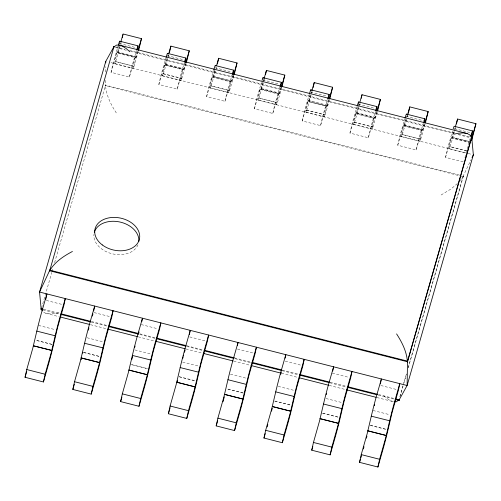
<?xml version="1.0" encoding="UTF-8"?>
<svg xmlns="http://www.w3.org/2000/svg" width="501" height="501" viewBox="0 0 501 501"><rect width="100%" height="100%" fill="white"/><g stroke="black" fill="none" stroke-linecap="round" stroke-linejoin="round"><path stroke-width="0.38" stroke-dasharray="2.5 1.88" d="M105.486 80.379L105.398 85.715L105.561 84.995L105.579 85.765L462.918 176.634L463.387 176.108L408.209 367.878M105.617 72L105.705 66.664M459.448 175.106L105.379 85.07L105.579 85.765M135.176 57.628L135.276 56.889L116.902 52.217L116.796 52.974L135.176 57.628L133.498 66.188L115.124 61.517L116.796 52.974M137.844 51.277L136.009 57.371L117.629 52.699L118.987 45.547M136.009 57.371L136.115 56.619L117.735 51.947M164.578 65.105L182.953 69.796L183.059 69.044L164.685 64.366L162.906 73.666L181.299 78.281L162.906 73.666M185.627 63.427L183.792 69.526L165.411 64.854L166.633 58.41M183.792 69.526L185.013 63.082M229.063 90.487L230.842 81.193L212.468 76.521L210.689 85.815L229.082 90.437L210.689 85.815M233.623 74.837L231.575 81.676L213.194 77.004L214.553 69.846M231.575 81.676L232.796 75.231M281.838 87.299L278.212 99.924A17.072 0.539 -75.7 0 1 276.759 103.125L276.865 102.586L258.472 97.964L276.846 102.642L278.625 93.343L260.251 88.671L258.378 98.446A17.072 0.539 -75.7 0 0 259.837 95.246L264.528 78.914M281.405 86.986L279.358 93.825L260.977 89.153L262.198 82.709M279.358 93.825L280.579 87.387M326.308 106.231L326.408 105.498L308.034 100.82L307.927 101.578L326.308 106.231L324.542 115.274A17.072 0.539 -75.7 0 0 325.994 112.074L329.62 99.449M308.76 101.302L308.873 100.551L327.247 105.223L327.14 105.98L308.76 101.302L311.666 91.495M355.716 113.708L374.084 118.399L374.191 117.647L355.816 112.975L354.038 122.269L372.431 126.891L354.038 122.269M376.758 112.03L374.923 118.13L356.543 113.458L357.764 107.014M374.923 118.13L375.03 117.378L356.656 112.7M420.195 139.096L421.98 129.797L403.599 125.125L401.821 134.418L420.214 139.04L401.821 134.418M424.541 124.185L422.706 130.279L404.326 125.607L405.547 119.163M422.706 130.279L423.927 123.841M469.763 141.952L451.382 137.274L449.604 146.574L466.512 150.87M470.489 142.434L452.109 137.756L453.474 130.604M137.086 51.647L136.115 56.619M181.281 78.338L182.959 69.777M306.255 110.12L324.648 114.735L306.255 110.12L307.927 101.578M308.866 100.569L309.981 94.864M327.247 105.223L328.362 99.536M372.412 126.941L374.09 118.386M376.145 111.685L375.03 117.378M138.276 51.59L134.863 63.47A17.072 0.539 -75.7 0 1 133.404 66.671L133.516 66.132L115.136 61.46L115.03 61.992A17.072 0.539 -75.7 0 0 116.489 58.792L121.173 42.46M162.919 73.609L162.812 74.148A17.072 0.539 -75.7 0 0 164.272 70.948L167.891 58.323M181.299 78.281L181.187 78.82A17.072 0.539 -75.7 0 0 182.646 75.62L186.272 62.994M210.702 85.759L210.595 86.297A17.072 0.539 -75.7 0 0 212.055 83.097L216.745 66.765M229.082 90.437L228.97 90.969A17.072 0.539 -75.7 0 0 230.429 87.769L234.055 75.15M306.268 110.063L306.161 110.602A17.072 0.539 -75.7 0 0 307.62 107.402L311.24 94.777M354.05 122.213L353.944 122.751A17.072 0.539 -75.7 0 0 355.403 119.551L360.094 103.212M372.431 126.891L372.324 127.423A17.072 0.539 -75.7 0 0 373.777 124.223L377.19 112.343M401.833 134.368L401.727 134.901A17.072 0.539 -75.7 0 0 403.186 131.7L406.593 119.82M420.214 139.04L420.107 139.579A17.072 0.539 -75.7 0 0 421.56 136.372L425.186 123.753M466.525 150.814L449.616 146.517L449.51 147.056A17.072 0.539 -75.7 0 0 450.969 143.856L453.524 134.944M460.012 180.767L463.387 176.108M135.276 56.889L129.421 76.997L111.04 72.326L113.138 63.201L118.042 46.123M129.421 76.997L131.519 67.873L136.422 50.795M183.059 69.044L177.204 89.153L158.823 84.475L160.921 75.35L165.825 58.273M177.204 89.153L179.302 80.028L184.205 62.944M230.842 81.193L224.987 101.302L206.606 96.63L208.704 87.506L213.608 70.428M224.987 101.302L227.085 92.178L231.988 75.1M278.625 93.343L272.769 113.451L254.389 108.78L256.487 99.655L261.39 82.577M272.769 113.451L274.867 104.327L279.771 87.249M326.408 105.498L320.552 125.601L302.172 120.929L304.276 111.804L309.173 94.727M320.552 125.601L322.65 116.483L327.554 99.398M374.191 117.647L368.335 137.756L349.955 133.078L352.059 123.96L356.956 106.876M368.335 137.756L370.433 128.632L375.337 111.554M421.98 129.797L416.118 149.905L397.738 145.234L399.842 136.109L404.739 119.031M416.118 149.905L418.216 140.781L423.12 123.703M463.168 161.867L445.521 157.383L447.625 148.258L452.528 131.181M464.953 157.496L470.264 138.082M462.918 176.634L471.034 159.744M463.062 176.809L463.237 176.07M41.533 308.027L51.803 272.4M52.016 271.648L53.1 267.885M54.609 262.618L105.561 84.995M111.04 72.326L116.902 52.217M119.463 46.606L117.629 52.699M158.823 84.475L164.685 64.366M165.518 64.115L183.898 68.769M168.53 54.296L165.411 64.854M168.104 57.577L168.962 54.609M206.606 96.63L212.468 76.521M212.361 77.273L230.742 81.932M213.301 76.265L231.681 80.924M215.035 70.904L213.194 77.004M254.389 108.78L260.251 88.671M260.144 89.428L278.525 94.082M261.084 88.42L279.464 93.073M263.031 82.314L260.977 89.153M263.244 81.569L264.096 78.601M302.172 120.929L308.034 100.82M311.453 94.031L312.311 91.063M328.975 99.881L327.14 105.98M349.955 133.078L355.816 112.975M358.384 107.358L356.543 113.458M358.597 106.613L359.236 104.39M397.738 145.234L403.599 125.125M403.493 125.876L421.873 130.536M404.432 124.868L422.813 129.527M407.445 115.055L404.326 125.607M407.451 116.852L407.877 115.368M445.521 157.383L451.382 137.274M451.276 138.032L468.923 142.497M452.215 137.024L469.863 141.489M453.95 131.663L452.109 137.756M454.163 130.918L455.014 127.949M453.737 134.199L455.659 127.517M399.879 396.742L403.117 385.482M403.33 384.73L406.349 374.222M408.284 367.471L463.268 175.957M400.005 396.46L403.029 385.927M403.894 382.921L406.48 373.896M457.4 183.516L451.15 188.908L440.479 195.371M58.968 312.693C53.814 313.826 47.839 315.023 43.105 311.954M119.395 43.462L136.316 47.701M167.177 55.611L184.099 59.857M214.96 67.76L231.882 72.006M262.743 79.909L279.664 84.155M310.526 92.065L327.447 96.311M358.309 104.214L375.23 108.46M406.092 116.364L423.013 120.609M454.607 128.707L470.796 132.765M115.718 46.919L124.805 49.23M129.346 50.382L454.125 132.972M458.672 134.13L470.026 137.017M115.405 47.482L126.772 50.376M130.561 51.334L453.405 133.435M457.952 134.594L470.076 137.675M110.934 62.638L465.999 152.93M468.203 153.494L471.879 154.427M114.817 63.721L133.191 68.393M162.6 75.87L180.974 80.548M210.382 88.026L228.757 92.698M258.165 100.175L276.539 104.847M305.948 112.324L324.322 117.002M353.731 124.48L372.105 129.152M401.514 136.629L419.888 141.301M449.297 148.778L466.206 153.081M46.343 300.443L62.512 304.558M94.125 312.593L110.295 316.707M141.169 324.56L158.078 328.863M189.691 336.897L205.861 341.012M237.474 349.047L253.644 353.161M285.257 361.202L301.427 365.31M332.301 373.164L349.21 377.466M380.823 385.501L396.992 389.615M43.587 309.361L60.264 313.601M91.332 321.498L108.009 325.738M139.835 333.835L154.991 337.687M186.823 345.784L203.494 350.024M234.568 357.921L251.239 362.167M282.313 370.064L298.984 374.303M330.059 382.207L346.73 386.446M378.556 394.537L394.475 398.589M42.879 309.825L59.538 314.058M91.332 322.143L107.233 326.189M139.785 334.468L155.686 338.507M186.723 346.404L202.623 350.443M235.176 358.722L251.076 362.768M282.113 370.659L298.771 374.892M329.808 382.789L346.467 387.022M378.261 395.107L394.913 399.347M45.798 313.325L58.68 316.601M90.499 324.692L106.412 328.737M138.232 336.835L154.903 341.068M185.965 348.972L202.636 353.211M233.704 361.108L249.611 365.154M281.437 373.251L298.101 377.485M329.17 385.388L345.84 389.628M376.902 397.525L393.573 401.764L390.373 400.612L386.841 398.37L383.133 395.126M38.571 325.431L55.479 329.733M87.093 337.768L103.269 341.864M134.875 349.923L151.051 354.013M182.658 362.073L198.834 366.168M230.441 374.222L246.617 378.318M278.224 386.371L294.4 390.467M326.007 398.527L342.183 402.622M373.051 410.488L389.966 414.772M52.054 344.381L35.884 340.273L52.041 344.438M83.667 352.422L99.837 356.537M130.711 364.384L147.62 368.686L130.698 364.44M179.233 376.727L195.403 380.835M243.185 392.991L227.016 388.876L243.173 393.041M274.798 401.025L290.968 405.14M322.581 413.175L338.751 417.289L322.563 413.231M370.364 425.33L386.534 429.438M83.648 352.479L100.557 356.775M179.214 376.777L195.39 380.892M274.78 401.082L290.956 405.196M370.345 425.38L386.522 429.495M116.313 112.938C110.928 104.565 106.112 95.209 105.529 85.107L105.398 85.715L105.379 85.07M137.963 244.87A22.764 16.351 12.4 0 1 112.312 253.813A22.764 16.351 12.4 0 1 93.919 234.374"/><path stroke-width="0.75" d="M105.767 62.857L105.792 61.335L114.021 46.487L113.733 47.056L116.608 45.071L119.338 45.077L467.114 133.516L469.8 134.888L471.742 138.101L471.541 137.406L407.595 360.983M407.326 361.077L407.344 361.841L407.326 361.077L49.994 270.208L49.674 270.772L49.843 270.026L49.518 270.734L407.532 361.772L471.685 137.581L471.742 138.101M137.506 49.505L137.881 47.595A17.072 0.539 -75.7 0 0 136.654 50.006M185.151 62.368L185.664 59.744A17.072 0.539 -75.7 0 0 184.437 62.155M232.934 74.517L233.447 71.9A17.072 0.539 -75.7 0 0 232.22 74.305M280.717 86.673L281.23 84.049A17.072 0.539 -75.7 0 0 280.003 86.454M328.637 98.108L329.013 96.198A17.072 0.539 -75.7 0 0 327.786 98.609M376.282 110.971L376.796 108.354A17.072 0.539 -75.7 0 0 375.568 110.759M424.065 123.127L424.579 120.503A17.072 0.539 -75.7 0 0 423.771 121.505M471.291 138.126L472.362 132.652A17.072 0.539 -75.7 0 0 470.902 135.852M42.303 310.908L41.163 308.741L42.829 309.167M113.89 47.094L113.984 46.618L113.733 47.056M119.395 43.462L119.501 42.923M358.309 104.214L358.415 103.676M394.256 401.764L396.304 401.771L399.172 399.785L395.233 398.777M471.591 138.057L471.685 137.581M42.879 309.825L41.37 309.436L41.314 308.779L41.182 309.393L39.554 292.039L105.792 61.335M45.748 299.554L46.906 293.905L42.003 310.983A17.072 0.539 -75.7 0 0 37.018 330.228L32.772 348.27L26.753 369.55L25.05 377.291L43.43 381.962L48.334 364.885A17.072 0.539 -75.7 0 0 53.313 345.646L57.559 327.598L63.984 304.934L65.287 298.583L60.383 315.661A17.072 0.539 -75.7 0 0 55.398 334.9L51.152 352.942L45.128 374.228L43.43 381.962M93.674 310.996L94.689 306.061L89.785 323.139A17.072 0.539 -75.7 0 0 84.801 342.377L80.555 360.419L74.536 381.706L72.833 389.44L91.213 394.112L96.117 377.034A17.072 0.539 -75.7 0 0 101.096 357.795L105.342 339.747L111.767 317.083L113.069 310.733L108.166 327.811A17.072 0.539 -75.7 0 0 103.181 347.049L98.935 365.097L92.91 386.377L91.213 394.112M141.752 321.736L142.472 318.21L137.568 335.288A17.072 0.539 -75.7 0 0 132.583 354.526L128.344 372.575L122.319 393.855L120.616 401.589L138.996 406.267L143.9 389.189A17.072 0.539 -75.7 0 0 148.878 369.945L153.124 351.902L159.55 329.232L160.852 322.882L155.949 339.96A17.072 0.539 -75.7 0 0 150.964 359.198L146.718 377.247L140.693 398.527L138.996 406.267M189.391 334.593L190.255 330.359L185.351 347.437A17.072 0.539 -75.7 0 0 180.373 366.676L176.127 384.724L170.102 406.004L168.399 413.745L186.779 418.416L191.683 401.339A17.072 0.539 -75.7 0 0 196.668 382.1L200.907 364.052L207.333 341.388L208.635 335.031L203.732 352.115A17.072 0.539 -75.7 0 0 198.747 371.354L194.501 389.396L188.476 410.676L186.779 418.416M237.461 345.333L238.038 342.515L233.134 359.593A17.072 0.539 -75.7 0 0 228.155 378.831L223.909 396.873L217.885 418.153L216.181 425.894L234.562 430.566L239.465 413.488A17.072 0.539 -75.7 0 0 244.45 394.249L248.696 376.201L255.115 353.537L256.418 347.187L251.515 364.265A17.072 0.539 -75.7 0 0 246.53 383.503L242.284 401.552L236.259 422.831L234.562 430.566M285.1 358.19L285.82 354.664L280.917 371.742A17.072 0.539 -75.7 0 0 275.938 390.98L271.692 409.029L265.668 430.309L263.964 438.043L282.345 442.721L287.248 425.637A17.072 0.539 -75.7 0 0 292.233 406.399L296.479 388.356L302.898 365.686L304.201 359.336L299.297 376.414A17.072 0.539 -75.7 0 0 294.312 395.652L290.066 413.701L284.042 434.981L282.345 442.721M332.739 371.047L333.603 366.813L328.7 383.891A17.072 0.539 -75.7 0 0 323.721 403.13L319.475 421.178L313.451 442.458L311.747 450.199L330.128 454.87L335.031 437.793A17.072 0.539 -75.7 0 0 340.016 418.554L344.262 400.506L350.681 377.835L351.984 371.485L347.08 388.563A17.072 0.539 -75.7 0 0 342.095 407.808L337.849 425.85L331.825 447.13L330.128 454.87M380.378 383.904L381.386 378.963L376.489 396.047A17.072 0.539 -75.7 0 0 371.504 415.285L367.258 433.327L361.234 454.607L359.53 462.348L377.911 467.02L382.814 449.942A17.072 0.539 -75.7 0 0 387.799 430.703L392.045 412.655L398.464 389.991L399.767 383.641L394.863 400.719A17.072 0.539 -75.7 0 0 389.878 419.957L385.632 438.006L379.608 459.285L377.911 467.02M395.671 399.535L398.702 400.305L399.021 399.742L398.884 400.355L407.119 385.507L473.351 154.803L471.723 137.449L471.623 137.95M41.314 308.779L41.182 309.393L41.163 308.741M122.319 37.494L122.933 34.682M120.747 42.147L123.089 33.98L141.47 38.652L138.702 50.1M169.482 52.461L170.872 46.13L189.253 50.801L186.485 62.256M217.421 63.909L218.655 58.279L237.036 62.957L234.268 74.405M265.511 74.655L266.438 70.434L284.818 75.106L282.05 86.554M313.138 87.506L314.221 82.584L332.601 87.255L329.833 98.71M361.234 98.252L362.004 94.733L380.384 99.411L377.616 110.859M408.396 113.22L409.787 106.888L428.167 111.56L425.399 123.008M456.492 123.96L457.57 119.038L475.95 123.709L471.692 140.361M399.021 399.742L398.884 400.355L399.172 399.785M396.592 333.904C401.984 342.277 406.799 351.633 407.376 361.735L407.513 361.127L407.532 361.772M49.994 270.208L49.518 270.734M407.344 361.841L407.513 361.127L407.119 385.507L39.554 292.039L49.806 270.164L49.674 270.772C54.728 261.96 63.633 256.117 72.426 251.471M82.721 353.124L82.915 352.291M407.376 361.735L407.551 360.989M131.913 359.261L132.596 356.33M134.75 347.224L135.045 346.078M182.827 358.228L183.122 357.113M326.176 394.682L326.47 393.561M374.253 405.716L374.529 404.683M183.397 356.079L183.654 355.178M49.643 270.878L113.984 46.618M25.05 377.291L26.753 371.347M55.191 335.789L36.811 331.111M138.057 50.532L141.47 38.652M88.301 330.134L88.934 327.917M92.328 316.1L92.961 313.889M168.743 53.557L170.872 46.13M72.833 389.44L74.323 384.242M185.84 62.688L189.253 50.801M138.414 334.161L139.053 331.944M132.377 355.416L150.77 360.031M216.526 65.706L218.655 58.279M120.616 401.589L121.893 397.136M233.835 74.092L237.036 62.957M184.5 352.222L185.138 350.005M264.096 78.601L266.438 70.434M168.399 413.745L170.102 407.801M281.618 86.247L284.818 75.106M311.879 90.75L314.221 82.584M216.181 425.894L217.672 420.696M246.323 384.392L227.942 379.714M329.188 99.135L332.601 87.255M280.704 374.31L281.337 372.093M359.875 102.16L362.004 94.733M263.964 438.043L265.242 433.59M267.165 426.908L267.803 424.679M376.971 111.291L380.384 99.411M407.657 114.309L409.787 106.888M311.747 450.199L312.812 446.485M424.967 122.695L428.167 111.56M371.291 416.168L389.684 420.79M455.227 127.204L457.57 119.038M359.53 462.348L360.382 459.379M360.808 457.889L361.453 455.666M363.369 448.984L364.008 446.754M471.685 138.564L475.95 123.709M472.03 157.627L473.351 154.803M398.702 400.305L398.99 399.854M453.944 134.149L459.004 133.134L463.456 132.922L467.114 133.516M119.714 41.195L138.094 45.867M167.497 53.35L185.877 58.022M215.28 65.499L233.66 70.171M263.063 77.649L281.443 82.321M310.852 89.798L329.226 94.476M358.635 101.954L377.009 106.625M406.417 114.103L424.792 118.775M472.575 130.93L454.2 126.252A17.072 0.539 -75.7 0 0 453.173 128.982M61.022 313.789L90.575 321.31M108.767 325.932L138.32 333.447M156.506 338.075L186.065 345.59M205.009 350.406L234.568 357.921M251.997 362.355L281.556 369.87M299.742 374.498L329.301 382.012M348.245 386.835L377.798 394.35M61.053 314.44L90.575 321.949M108.748 326.571L138.27 334.079M156.444 338.701L185.965 346.21M204.139 350.832L233.66 358.34M252.585 363.15L281.355 370.464M299.523 375.086L329.051 382.595M347.218 387.217L376.746 394.725M60.195 316.989L89.742 324.504M107.928 329.126L137.474 336.641M155.661 341.262L185.207 348.777M203.393 353.405L232.946 360.914M251.126 365.542L280.679 373.057M299.617 377.873L328.412 385.194M346.598 389.816L376.145 397.331M84.594 343.266L102.987 347.882M180.16 367.565L198.553 372.187M275.725 391.87L294.118 396.485M323.508 404.019L341.901 408.641M128.951 370.07L147.332 374.742L128.945 370.082M195.114 386.891L176.734 382.219L195.108 386.91M320.083 418.673L338.463 423.345L320.076 418.692M26.753 369.55L45.128 374.228M74.536 381.706L92.91 386.377M122.319 393.855L140.693 398.527M170.102 406.004L188.476 410.676M217.885 418.153L236.259 422.831M265.668 430.309L284.042 434.981M313.451 442.458L331.825 447.13M361.234 454.607L379.608 459.285M119.338 45.077L122.538 46.23L126.07 48.472L129.772 51.716M41.282 308.892L41.37 309.436M366.914 436.12A17.072 0.539 -75.7 0 1 366.381 438.15M404.971 118.236A17.072 0.539 -75.7 0 1 406.399 114.616M357.188 106.087A17.072 0.539 -75.7 0 1 358.616 102.467M272.231 408.359A17.072 0.539 -75.7 0 1 271.523 411.133M309.405 93.931A17.072 0.539 -75.7 0 1 310.833 90.312M224.273 396.898A17.072 0.539 -75.7 0 1 223.033 401.696M262.042 80.379A17.072 0.539 -75.7 0 1 263.05 78.162M177.511 380.647A17.072 0.539 -75.7 0 1 177.01 382.683M213.839 69.633A17.072 0.539 -75.7 0 1 215.267 66.013M166.056 57.483A17.072 0.539 -75.7 0 1 167.484 53.857M81.444 358.378A17.072 0.539 -75.7 0 1 81.099 359.756M118.274 45.328A17.072 0.539 -75.7 0 1 119.701 41.708M94.307 232.358A22.764 16.351 12.4 0 1 119.482 221.918A22.764 16.351 12.4 0 1 138.808 241.557M51.766 350.437L33.379 345.784L51.766 350.437M99.549 362.592L81.162 357.933L99.549 362.592M224.517 394.368L242.897 399.04L224.517 394.368M386.246 435.494L367.859 430.841L386.246 435.494M272.3 406.518L290.68 411.196L272.3 406.518M102.273 244.914A22.764 16.351 12.4 0 0 139.265 239.703A22.764 16.351 12.4 0 0 110.095 217.672A22.764 16.351 12.4 0 0 102.273 244.914"/></g></svg>
